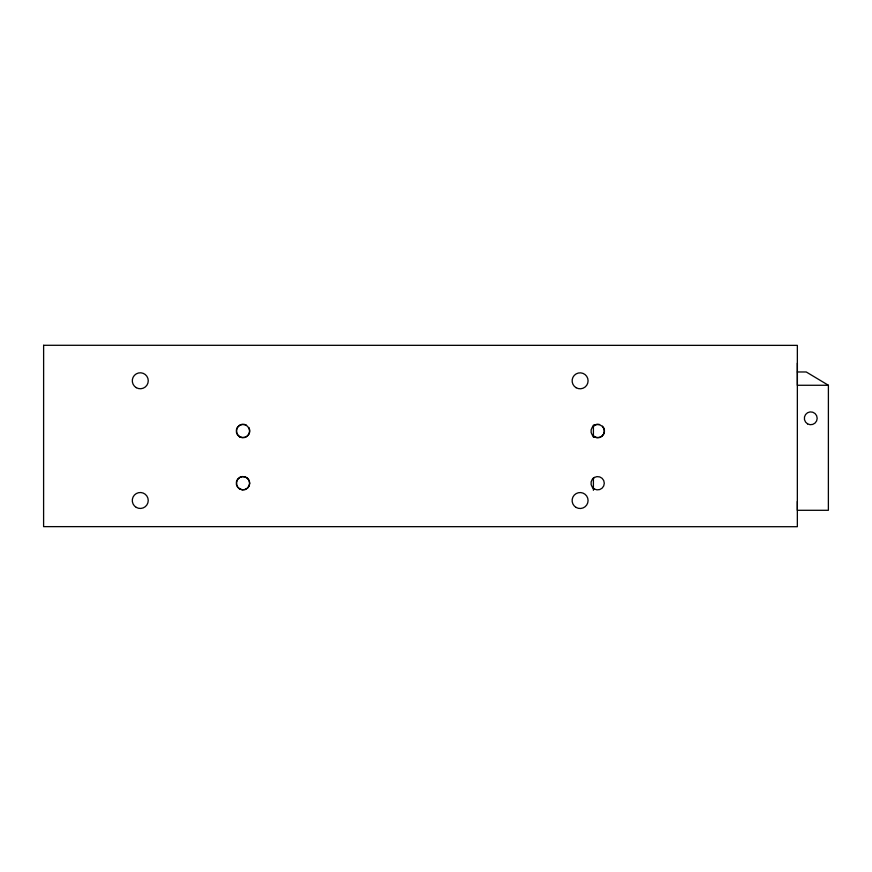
<?xml version="1.0" encoding="UTF-8"?>
<svg xmlns="http://www.w3.org/2000/svg" width="872" height="872" viewBox="0 0 872 872"><rect width="100%" height="100%" fill="white"/><g stroke="black" fill="none" stroke-linecap="round" stroke-linejoin="round"><path stroke-width="1.31" d="M593.396 490.304L593.407 478.063M593.407 437.275L593.407 425.035M797.357 501.422L797.346 510.294L828.378 510.294L828.4 385.271L806.24 371.973L797.368 371.973M592.949 426.441L594.333 425.383A6.649 6.649 0 0 1 604.307 431.139A6.649 6.649 0 0 1 594.322 436.905L592.949 435.847M592.949 478.532L594.322 477.475A6.649 6.649 0 0 1 604.296 483.241A6.649 6.649 0 0 1 594.322 488.996L592.949 487.939M828.4 385.271L797.379 385.271L797.368 363.101M248.891 427.563A6.649 6.649 0 0 1 244.291 437.439A6.649 6.649 0 0 1 236.585 429.733A6.649 6.649 0 0 1 246.46 425.122M602.541 426.212A6.649 6.649 0 0 1 602.541 435.618A6.649 6.649 0 0 1 593.134 435.618M593.134 426.212A6.649 6.649 0 0 1 599.554 424.49M594.322 488.996A6.649 6.649 0 0 1 594.322 477.475M594.322 436.905A6.649 6.649 0 0 1 594.333 425.383M43.622 345.29L43.6 526.634L797.346 526.71L797.357 345.367L43.622 345.29M239.8 488.963A6.649 6.649 0 0 0 249.774 483.208A6.649 6.649 0 0 0 239.8 477.442A6.649 6.649 0 0 0 239.8 488.963M576.12 387.724A7.979 7.979 0 0 0 588.088 380.813A7.979 7.979 0 0 0 576.12 373.903A7.979 7.979 0 0 0 576.12 387.724M576.109 507.439A7.979 7.979 0 0 0 588.077 500.528A7.979 7.979 0 0 0 576.109 493.617A7.979 7.979 0 0 0 576.109 507.439M239.626 436.861A6.649 6.649 0 0 0 249.599 431.106A6.649 6.649 0 0 0 239.626 425.351A6.649 6.649 0 0 0 239.626 436.861M239.615 488.963A6.649 6.649 0 0 0 249.588 483.208A6.649 6.649 0 0 0 239.615 477.442A6.649 6.649 0 0 0 239.615 488.963M136.283 387.68A7.979 7.979 0 0 0 148.262 380.77A7.979 7.979 0 0 0 136.283 373.859A7.979 7.979 0 0 0 136.283 387.68M136.272 507.395A7.979 7.979 0 0 0 148.24 500.484A7.979 7.979 0 0 0 136.272 493.574A7.979 7.979 0 0 0 136.272 507.395M807.548 423.868A6.431 6.431 0 0 0 817.184 418.298A6.431 6.431 0 0 0 807.548 412.739A6.431 6.431 0 0 0 807.548 423.868"/></g></svg>
